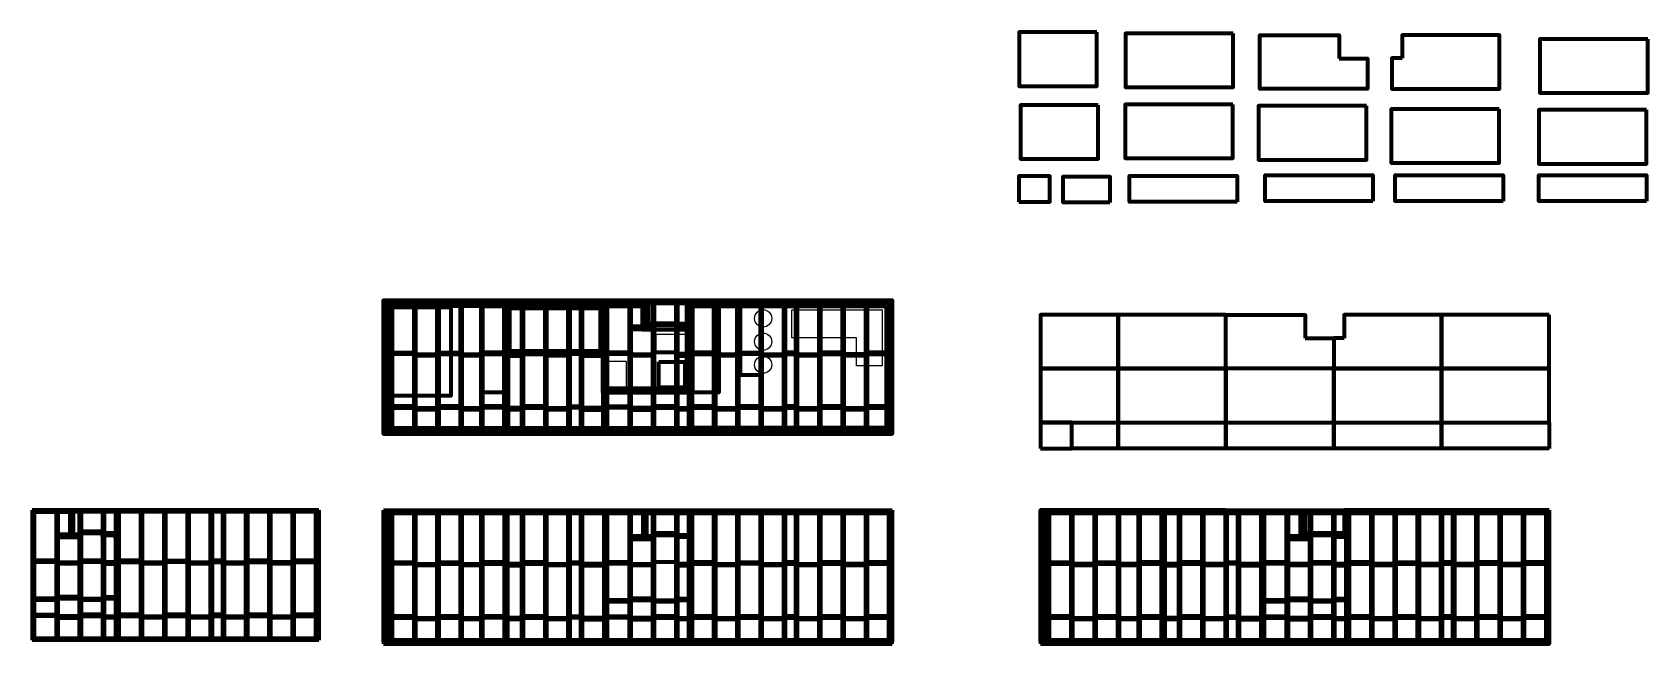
# Model space of a CAD drawing. Header units: millimetres. Extents: x -1275 to 19799, y 286 to 5483.
# Drawn here: x 16050 to 19799, y 2760 to 4178 of the extents above; entities that cross this region are included whole.
import ezdxf

# ---------------------------------------------------------------- set-up
doc = ezdxf.new("R2010")
doc.units = ezdxf.units.MM
doc.layers.get('0').update_dxf_attribs({"true_color": 0xc2ced6})

msp = doc.modelspace()

# ---------------------------------------------------------------- linework, layer by layer
at = {"linetype": 'Continuous', "lineweight": 211}
for p, q in [((16865.2, 3556.8), (17095.2, 3556.8)), ((16865.2, 3556.8), (16865.2, 3246.8)), ((17144.2, 3542.8), (16879.2, 3542.8)), ((16879.2, 3542.8), (16879.2, 3260.8)), ((17095.2, 3556.8), (17479.2, 3556.8)), ((17144.2, 3542.8), (17144.2, 3330.8)), ((17154.2, 3542.8), (17374.2, 3542.8)), ((17154.2, 3542.8), (17154.2, 3330.8)), ((17374.2, 3342.8), (17374.2, 3542.8)), ((17374.2, 3342.8), (17374.2, 3542.8)), ((17384.2, 3542.8), (17465.2, 3542.8)), ((17384.2, 3542.8), (17384.2, 3352.8)), ((17384.2, 3542.8), (17384.2, 3432.8)), ((17465.2, 3542.8), (17465.2, 3488.8)), ((17479.2, 3556.8), (17479.2, 3502.8)), ((17569.2, 3502.8), (17569.2, 3556.8)), ((17569.2, 3556.8), (18045.2, 3556.8)), ((17583.2, 3342.8), (17583.2, 3542.8)), ((17583.2, 3542.8), (18031.2, 3542.8)), ((18031.2, 3542.8), (18031.2, 3260.8)), ((18045.2, 3556.8), (18045.2, 3246.8)), ((17465.2, 3488.8), (17569.2, 3488.8)), ((17479.2, 3502.8), (17569.2, 3502.8)), ((17569.2, 3352.8), (17569.2, 3488.8)), ((17384.2, 3432.8), (17444.2, 3432.8)), ((17374.2, 3342.8), (17583.2, 3342.8)), ((17374.2, 3342.8), (17374.2, 3260.8)), ((17374.2, 3342.8), (17384.2, 3342.8)), ((17384.2, 3342.8), (17374.2, 3260.8)), ((17384.2, 3352.8), (17569.2, 3352.8)), ((17384.2, 3342.8), (17384.2, 3260.8)), ((17434.2, 3352.8), (17434.2, 3342.8)), ((17434.2, 3352.8), (17504.2, 3342.8)), ((17504.2, 3342.8), (17504.2, 3352.8)), ((17154.2, 3330.8), (17144.2, 3330.8)), ((17144.2, 3330.8), (17144.2, 3260.8)), ((17154.2, 3330.8), (17144.2, 3260.8)), ((17154.2, 3330.8), (17154.2, 3260.8)), ((16865.2, 3246.8), (18045.2, 3246.8)), ((16879.2, 3260.8), (18031.2, 3260.8)), ((17259.2, 3260.8), (17259.2, 3246.8)), ((17344.2, 3260.8), (17344.2, 3246.8)), ((17666.2, 3260.8), (17581.2, 3260.8)), ((17581.2, 3260.8), (17581.2, 3246.8)), ((17751.2, 3260.8), (17666.2, 3260.8)), ((17666.2, 3260.8), (17666.2, 3246.8)), ((17836.2, 3260.8), (17751.2, 3260.8)), ((17751.2, 3260.8), (17751.2, 3246.8)), ((17946.2, 3260.8), (17836.2, 3260.8)), ((17836.2, 3260.8), (17836.2, 3246.8)), ((18031.2, 3260.8), (17946.2, 3260.8)), ((17946.2, 3260.8), (17946.2, 3246.8)), ((18031.2, 3260.8), (18031.2, 3246.8)), ((16715.2, 3070), (16050.2, 3070)), ((16050.2, 3070), (16050.2, 2768)), ((16715.2, 3066), (16050.2, 3066)), ((16054.2, 3066), (16054.2, 2772)), ((16054.2, 3066), (16137.2, 3066)), ((16105.2, 3066), (16105.2, 2772)), ((16109.2, 3066), (16109.2, 2772)), ((16137.2, 3066), (16137.2, 3014)), ((16141.2, 3066), (16141.2, 3014)), ((16141.2, 3066), (16141.2, 3014)), ((16141.2, 3066), (16141.2, 3014)), ((16145.2, 3066), (16145.2, 3014)), ((16159.2, 3066), (16159.2, 2772)), ((16213.2, 3066), (16163.2, 3066)), ((16163.2, 3066), (16163.2, 2772)), ((16217.2, 3066), (16213.2, 3066)), ((16213.2, 3066), (16213.2, 2772)), ((16247.2, 3066), (16217.2, 3066)), ((16217.2, 3066), (16217.2, 2772)), ((16247.2, 3066), (16243.2, 3066)), ((16243.2, 3066), (16243.2, 2772)), ((16251.2, 3066), (16247.2, 3066)), ((16247.2, 3066), (16247.2, 2772)), ((16301.2, 3066), (16251.2, 3066)), ((16251.2, 3066), (16251.2, 2772)), ((16305.2, 3066), (16301.2, 3066)), ((16301.2, 3066), (16301.2, 2772)), ((16355.2, 3066), (16305.2, 3066)), ((16305.2, 3066), (16305.2, 2772)), ((16359.2, 3066), (16355.2, 3066)), ((16355.2, 3066), (16355.2, 2772)), ((16409.2, 3066), (16359.2, 3066)), ((16359.2, 3066), (16359.2, 2772)), ((16413.2, 3066), (16409.2, 3066)), ((16409.2, 3066), (16409.2, 2772)), ((16463.2, 3066), (16413.2, 3066)), ((16413.2, 3066), (16413.2, 2772)), ((16467.2, 3066), (16463.2, 3066)), ((16463.2, 3066), (16463.2, 2772)), ((16495.2, 3066), (16467.2, 3066)), ((16467.2, 3066), (16467.2, 2772)), ((16495.2, 3066), (16491.2, 3066)), ((16491.2, 3066), (16491.2, 2772)), ((16545.2, 3066), (16495.2, 3066)), ((16495.2, 3066), (16495.2, 2772)), ((16549.2, 3066), (16545.2, 3066)), ((16545.2, 3066), (16545.2, 2772)), ((16599.2, 3066), (16549.2, 3066)), ((16549.2, 3066), (16549.2, 2772)), ((16603.2, 3066), (16599.2, 3066)), ((16599.2, 3066), (16599.2, 2772)), ((16653.2, 3066), (16603.2, 3066)), ((16603.2, 3066), (16603.2, 2772)), ((16657.2, 3066), (16653.2, 3066)), ((16653.2, 3066), (16653.2, 2772)), ((16707.2, 3066), (16657.2, 3066)), ((16657.2, 3066), (16657.2, 2772)), ((16707.2, 3066), (16707.2, 2772)), ((16711.2, 3066), (16711.2, 2772)), ((16715.2, 3070), (16715.2, 2768)), ((16865.2, 3066), (16865.2, 3070)), ((16865.2, 3070), (17095.2, 3070)), ((17380.2, 3066), (16865.2, 3066)), ((16865.2, 2764), (16865.2, 3066)), ((17380.2, 3062), (16865.2, 3062)), ((16865.2, 3062), (16869.2, 3062)), ((16869.2, 3062), (16873.2, 3062)), ((16869.2, 3062), (16869.2, 2768)), ((16873.2, 3062), (16873.2, 2768)), ((16885.2, 3062), (16881.2, 3062)), ((16881.2, 3062), (16881.2, 2768)), ((16935.2, 3062), (16885.2, 3062)), ((16885.2, 3062), (16885.2, 2768)), ((16939.2, 3062), (16935.2, 3062)), ((16935.2, 3062), (16935.2, 2768)), ((16989.2, 3062), (16939.2, 3062)), ((16939.2, 3062), (16939.2, 2768)), ((16993.2, 3062), (16989.2, 3062)), ((16989.2, 3062), (16989.2, 2768)), ((17043.2, 3062), (16993.2, 3062)), ((16993.2, 3062), (16993.2, 2768)), ((17047.2, 3062), (17043.2, 3062)), ((17043.2, 3062), (17043.2, 2768)), ((17077.2, 3062), (17047.2, 3062)), ((17047.2, 3062), (17047.2, 2768)), ((17081.2, 3062), (17077.2, 3062)), ((17131.2, 3062), (17081.2, 3062)), ((17091.2, 3062), (17091.2, 2768)), ((17095.2, 3070), (17095.2, 3066)), ((17095.2, 3070), (17695.2, 3070)), ((17095.2, 3062), (17095.2, 2768)), ((17135.2, 3062), (17131.2, 3062)), ((17185.2, 3062), (17135.2, 3062)), ((17145.2, 3062), (17145.2, 2768)), ((17149.2, 3062), (17149.2, 2768)), ((17153.2, 3062), (17153.2, 2768)), ((17189.2, 3062), (17185.2, 3062)), ((17185.2, 3062), (17185.2, 2768)), ((17239.2, 3062), (17189.2, 3062)), ((17189.2, 3062), (17189.2, 2768)), ((17243.2, 3062), (17239.2, 3062)), ((17239.2, 3062), (17239.2, 2768)), ((17293.2, 3062), (17243.2, 3062)), ((17243.2, 3062), (17243.2, 2768)), ((17297.2, 3062), (17293.2, 3062)), ((17293.2, 3062), (17293.2, 2768)), ((17322.2, 3062), (17297.2, 3062)), ((17297.2, 3062), (17297.2, 2768)), ((17326.2, 3062), (17322.2, 3062)), ((17322.2, 3062), (17322.2, 2768)), ((17376.2, 3062), (17326.2, 3062)), ((17326.2, 3062), (17326.2, 2768)), ((17376.2, 3062), (17376.2, 2768)), ((18045.2, 3066), (17380.2, 3066)), ((17380.2, 3066), (17380.2, 2764)), ((17380.2, 2764), (17380.2, 3066)), ((18045.2, 3062), (17380.2, 3062)), ((17384.2, 3062), (17384.2, 2768)), ((17435.2, 3062), (17435.2, 2768)), ((17489.2, 3062), (17439.2, 3062)), ((17439.2, 3062), (17439.2, 2768)), ((17467.2, 3062), (17467.2, 3010)), ((17471.2, 3062), (17471.2, 3010)), ((17475.2, 3062), (17475.2, 3010)), ((17493.2, 3062), (17489.2, 3062)), ((17489.2, 3062), (17489.2, 2768)), ((17543.2, 3062), (17493.2, 3062)), ((17493.2, 3062), (17493.2, 2768)), ((17547.2, 3062), (17543.2, 3062)), ((17543.2, 3062), (17543.2, 2768)), ((17577.2, 3062), (17547.2, 3062)), ((17547.2, 3062), (17547.2, 2768)), ((17577.2, 3062), (17573.2, 3062)), ((17573.2, 3062), (17573.2, 2768)), ((17581.2, 3062), (17577.2, 3062)), ((17577.2, 3062), (17577.2, 2768)), ((17631.2, 3062), (17581.2, 3062)), ((17581.2, 3062), (17581.2, 2768)), ((17635.2, 3062), (17631.2, 3062)), ((17631.2, 3062), (17631.2, 2768)), ((17685.2, 3062), (17635.2, 3062)), ((17635.2, 3062), (17635.2, 2768)), ((17689.2, 3062), (17685.2, 3062)), ((17685.2, 3062), (17685.2, 2768)), ((17739.2, 3062), (17689.2, 3062)), ((17689.2, 3062), (17689.2, 2768)), ((17695.2, 3070), (17695.2, 3066)), ((17695.2, 3070), (18045.2, 3070)), ((17743.2, 3062), (17739.2, 3062)), ((17739.2, 3062), (17739.2, 2768)), ((17793.2, 3062), (17743.2, 3062)), ((17743.2, 3062), (17743.2, 2768)), ((17797.2, 3062), (17793.2, 3062)), ((17793.2, 3062), (17793.2, 2768)), ((17825.2, 3062), (17797.2, 3062)), ((17797.2, 3062), (17797.2, 2768)), ((17825.2, 3062), (17821.2, 3062)), ((17821.2, 3062), (17821.2, 2768)), ((17875.2, 3062), (17825.2, 3062)), ((17825.2, 3062), (17825.2, 2768)), ((17879.2, 3062), (17875.2, 3062)), ((17875.2, 3062), (17875.2, 2768)), ((17929.2, 3062), (17879.2, 3062)), ((17879.2, 3062), (17879.2, 2768)), ((17933.2, 3062), (17929.2, 3062)), ((17929.2, 3062), (17929.2, 2768)), ((17983.2, 3062), (17933.2, 3062)), ((17933.2, 3062), (17933.2, 2768)), ((17987.2, 3062), (17983.2, 3062)), ((17983.2, 3062), (17983.2, 2768)), ((18037.2, 3062), (17987.2, 3062)), ((17987.2, 3062), (17987.2, 2768)), ((18037.2, 3062), (18037.2, 2768)), ((18041.2, 3062), (18041.2, 2768)), ((18045.2, 3070), (18045.2, 3066)), ((18045.2, 3066), (18045.2, 2764)), ((18390, 3066), (18390, 3070)), ((18390, 3070), (18620, 3070)), ((18905, 3066), (18390, 3066)), ((18390, 2764), (18390, 3066)), ((18905, 3062), (18390, 3062)), ((18390, 3062), (18394, 3062)), ((18394, 3062), (18398, 3062)), ((18394, 3062), (18394, 2768)), ((18398, 3062), (18398, 2768)), ((18410, 3062), (18406, 3062)), ((18406, 3062), (18406, 2768)), ((18460, 3062), (18410, 3062)), ((18410, 3062), (18410, 2768)), ((18464, 3062), (18460, 3062)), ((18460, 3062), (18460, 2768)), ((18514, 3062), (18464, 3062)), ((18464, 3062), (18464, 2768)), ((18518, 3062), (18514, 3062)), ((18514, 3062), (18514, 2768)), ((18568, 3062), (18518, 3062)), ((18518, 3062), (18518, 2768)), ((18572, 3062), (18568, 3062)), ((18568, 3062), (18568, 2768)), ((18602, 3062), (18572, 3062)), ((18572, 3062), (18572, 2768)), ((18606, 3062), (18602, 3062)), ((18656, 3062), (18606, 3062)), ((18616, 3062), (18616, 2768)), ((18620, 3070), (18620, 3066)), ((18620, 3070), (19220, 3070)), ((18620, 3062), (18620, 2768)), ((18660, 3062), (18656, 3062)), ((18710, 3062), (18660, 3062)), ((18670, 3062), (18670, 2768)), ((18674, 3062), (18674, 2768)), ((18678, 3062), (18678, 2768)), ((18714, 3062), (18710, 3062)), ((18710, 3062), (18710, 2768)), ((18764, 3062), (18714, 3062)), ((18714, 3062), (18714, 2768)), ((18768, 3062), (18764, 3062)), ((18764, 3062), (18764, 2768)), ((18818, 3062), (18768, 3062)), ((18768, 3062), (18768, 2768)), ((18822, 3062), (18818, 3062)), ((18818, 3062), (18818, 2768)), ((18847, 3062), (18822, 3062)), ((18822, 3062), (18822, 2768)), ((18851, 3062), (18847, 3062)), ((18847, 3062), (18847, 2768)), ((18901, 3062), (18851, 3062)), ((18851, 3062), (18851, 2768)), ((18901, 3062), (18901, 2768)), ((19570, 3066), (18905, 3066)), ((18905, 3066), (18905, 2764)), ((18905, 2764), (18905, 3066)), ((19570, 3062), (18905, 3062)), ((18909, 3062), (18909, 2768)), ((18960, 3062), (18960, 2768)), ((19014, 3062), (18964, 3062)), ((18964, 3062), (18964, 2768)), ((18992, 3062), (18992, 3010)), ((18996, 3062), (18996, 3010)), ((19000, 3062), (19000, 3010)), ((19018, 3062), (19014, 3062)), ((19014, 3062), (19014, 2768)), ((19068, 3062), (19018, 3062)), ((19018, 3062), (19018, 2768)), ((19072, 3062), (19068, 3062)), ((19068, 3062), (19068, 2768)), ((19102, 3062), (19072, 3062)), ((19072, 3062), (19072, 2768)), ((19102, 3062), (19098, 3062)), ((19098, 3062), (19098, 2768)), ((19106, 3062), (19102, 3062)), ((19102, 3062), (19102, 2768)), ((19156, 3062), (19106, 3062)), ((19106, 3062), (19106, 2768)), ((19160, 3062), (19156, 3062)), ((19156, 3062), (19156, 2768)), ((19210, 3062), (19160, 3062)), ((19160, 3062), (19160, 2768)), ((19214, 3062), (19210, 3062)), ((19210, 3062), (19210, 2768)), ((19264, 3062), (19214, 3062)), ((19214, 3062), (19214, 2768)), ((19220, 3070), (19220, 3066)), ((19220, 3070), (19570, 3070)), ((19268, 3062), (19264, 3062)), ((19264, 3062), (19264, 2768)), ((19318, 3062), (19268, 3062)), ((19268, 3062), (19268, 2768)), ((19322, 3062), (19318, 3062)), ((19318, 3062), (19318, 2768)), ((19350, 3062), (19322, 3062)), ((19322, 3062), (19322, 2768)), ((19350, 3062), (19346, 3062)), ((19346, 3062), (19346, 2768)), ((19400, 3062), (19350, 3062)), ((19350, 3062), (19350, 2768)), ((19404, 3062), (19400, 3062)), ((19400, 3062), (19400, 2768)), ((19454, 3062), (19404, 3062)), ((19404, 3062), (19404, 2768)), ((19458, 3062), (19454, 3062)), ((19454, 3062), (19454, 2768)), ((19508, 3062), (19458, 3062)), ((19458, 3062), (19458, 2768)), ((19512, 3062), (19508, 3062)), ((19508, 3062), (19508, 2768)), ((19562, 3062), (19512, 3062)), ((19512, 3062), (19512, 2768)), ((19562, 3062), (19562, 2768)), ((19566, 3062), (19566, 2768)), ((19570, 3070), (19570, 3066)), ((19570, 3066), (19570, 2764)), ((16109.2, 3014), (16159.2, 3014)), ((16159.2, 3010), (16109.2, 3010)), ((16159.2, 3006), (16109.2, 3006)), ((16213.2, 3020), (16163.2, 3020)), ((16163.2, 3016), (16213.2, 3016)), ((16213.2, 3008), (16213.2, 3012)), ((16243.2, 3016), (16217.2, 3016)), ((16217.2, 3012), (16243.2, 3012)), ((16243.2, 3004), (16243.2, 3008)), ((17439.2, 3010), (17489.2, 3010)), ((17489.2, 3006), (17439.2, 3006)), ((17489.2, 3002), (17439.2, 3002)), ((17543.2, 3016), (17493.2, 3016)), ((17493.2, 3012), (17543.2, 3012)), ((17573.2, 3012), (17547.2, 3012)), ((17547.2, 3008), (17573.2, 3008)), ((18964, 3010), (19014, 3010)), ((19014, 3006), (18964, 3006)), ((19014, 3002), (18964, 3002)), ((19068, 3016), (19018, 3016)), ((19018, 3012), (19068, 3012)), ((19098, 3012), (19072, 3012)), ((19072, 3008), (19098, 3008)), ((16105.2, 2953), (16054.2, 2953)), ((16105.2, 2949), (16054.2, 2949)), ((16105.2, 2949), (16105.2, 2953)), ((16109.2, 2945), (16109.2, 2949)), ((16109.2, 2949), (16159.2, 2949)), ((16159.2, 2945), (16109.2, 2945)), ((16159.2, 2949), (16159.2, 2945)), ((16213.2, 2953), (16163.2, 2953)), ((16213.2, 2949), (16163.2, 2949)), ((16213.2, 2949), (16213.2, 2953)), ((16217.2, 2949), (16217.2, 2945)), ((16243.2, 2949), (16217.2, 2949)), ((16217.2, 2945), (16243.2, 2945)), ((16243.2, 2945), (16243.2, 2949)), ((16301.2, 2953), (16251.2, 2953)), ((16251.2, 2953), (16251.2, 2949)), ((16251.2, 2949), (16301.2, 2949)), ((16301.2, 2949), (16301.2, 2953)), ((16305.2, 2945), (16305.2, 2949)), ((16305.2, 2949), (16355.2, 2949)), ((16355.2, 2945), (16305.2, 2945)), ((16355.2, 2949), (16355.2, 2945)), ((16359.2, 2949), (16359.2, 2953)), ((16359.2, 2953), (16409.2, 2953)), ((16409.2, 2949), (16359.2, 2949)), ((16409.2, 2953), (16409.2, 2949)), ((16413.2, 2949), (16463.2, 2949)), ((16463.2, 2945), (16413.2, 2945)), ((16463.2, 2949), (16463.2, 2945)), ((16491.2, 2953), (16467.2, 2953)), ((16467.2, 2953), (16467.2, 2949)), ((16467.2, 2949), (16491.2, 2949)), ((16491.2, 2949), (16491.2, 2953)), ((16495.2, 2945), (16495.2, 2949)), ((16495.2, 2949), (16545.2, 2949)), ((16545.2, 2945), (16495.2, 2945)), ((16545.2, 2949), (16545.2, 2945)), ((16599.2, 2953), (16549.2, 2953)), ((16549.2, 2953), (16549.2, 2949)), ((16549.2, 2949), (16599.2, 2949)), ((16599.2, 2949), (16599.2, 2953)), ((16653.2, 2949), (16603.2, 2949)), ((16653.2, 2945), (16603.2, 2945)), ((16653.2, 2949), (16653.2, 2945)), ((16707.2, 2953), (16657.2, 2953)), ((16657.2, 2953), (16657.2, 2949)), ((16657.2, 2949), (16707.2, 2949)), ((16707.2, 2949), (16707.2, 2953)), ((16873.2, 2945), (16881.2, 2945)), ((16881.2, 2941), (16873.2, 2941)), ((16881.2, 2945), (16881.2, 2941)), ((16885.2, 2945), (16885.2, 2949)), ((16885.2, 2949), (16935.2, 2949)), ((16935.2, 2945), (16885.2, 2945)), ((16939.2, 2945), (16989.2, 2945)), ((16989.2, 2941), (16939.2, 2941)), ((16989.2, 2945), (16989.2, 2941)), ((16993.2, 2945), (16993.2, 2949)), ((16993.2, 2949), (17043.2, 2949)), ((16993.2, 2945), (17043.2, 2945)), ((17043.2, 2949), (17043.2, 2945)), ((17047.2, 2945), (17047.2, 2941)), ((17047.2, 2945), (17091.2, 2945)), ((17091.2, 2941), (17047.2, 2941)), ((17091.2, 2945), (17091.2, 2941)), ((17145.2, 2949), (17095.2, 2949)), ((17095.2, 2949), (17095.2, 2945)), ((17095.2, 2945), (17145.2, 2945)), ((17145.2, 2945), (17145.2, 2949)), ((17185.2, 2945), (17153.2, 2945)), ((17153.2, 2945), (17153.2, 2941)), ((17153.2, 2941), (17185.2, 2941)), ((17185.2, 2945), (17185.2, 2941)), ((17239.2, 2949), (17189.2, 2949)), ((17189.2, 2945), (17239.2, 2945)), ((17239.2, 2945), (17239.2, 2949)), ((17243.2, 2941), (17243.2, 2945)), ((17243.2, 2945), (17293.2, 2945)), ((17293.2, 2941), (17243.2, 2941)), ((17293.2, 2945), (17293.2, 2941)), ((17297.2, 2945), (17297.2, 2949)), ((17297.2, 2949), (17322.2, 2949)), ((17322.2, 2945), (17297.2, 2945)), ((17376.2, 2945), (17326.2, 2945)), ((17326.2, 2945), (17326.2, 2941)), ((17326.2, 2941), (17376.2, 2941)), ((17435.2, 2949), (17384.2, 2949)), ((17435.2, 2945), (17384.2, 2945)), ((17435.2, 2945), (17435.2, 2949)), ((17439.2, 2941), (17439.2, 2945)), ((17439.2, 2945), (17489.2, 2945)), ((17489.2, 2941), (17439.2, 2941)), ((17489.2, 2945), (17489.2, 2941)), ((17543.2, 2949), (17493.2, 2949)), ((17543.2, 2945), (17543.2, 2949)), ((17547.2, 2945), (17547.2, 2941)), ((17573.2, 2945), (17547.2, 2945)), ((17547.2, 2941), (17573.2, 2941)), ((17573.2, 2941), (17573.2, 2945)), ((17631.2, 2949), (17581.2, 2949)), ((17581.2, 2949), (17581.2, 2945)), ((17581.2, 2945), (17631.2, 2945)), ((17631.2, 2945), (17631.2, 2949)), ((17635.2, 2941), (17635.2, 2945)), ((17635.2, 2945), (17685.2, 2945)), ((17685.2, 2941), (17635.2, 2941)), ((17685.2, 2945), (17685.2, 2941)), ((17689.2, 2945), (17689.2, 2949)), ((17689.2, 2949), (17739.2, 2949)), ((17739.2, 2945), (17689.2, 2945)), ((17739.2, 2949), (17739.2, 2945)), ((17743.2, 2945), (17793.2, 2945)), ((17793.2, 2941), (17743.2, 2941)), ((17793.2, 2945), (17793.2, 2941)), ((17821.2, 2949), (17797.2, 2949)), ((17797.2, 2949), (17797.2, 2945)), ((17797.2, 2945), (17821.2, 2945)), ((17821.2, 2945), (17821.2, 2949)), ((17825.2, 2941), (17825.2, 2945)), ((17825.2, 2945), (17875.2, 2945)), ((17875.2, 2941), (17825.2, 2941)), ((17875.2, 2945), (17875.2, 2941)), ((17929.2, 2949), (17879.2, 2949)), ((17879.2, 2949), (17879.2, 2945)), ((17879.2, 2945), (17929.2, 2945)), ((17929.2, 2945), (17929.2, 2949)), ((17983.2, 2945), (17933.2, 2945)), ((17983.2, 2941), (17933.2, 2941)), ((17983.2, 2945), (17983.2, 2941)), ((18037.2, 2949), (17987.2, 2949)), ((17987.2, 2949), (17987.2, 2945)), ((17987.2, 2945), (18037.2, 2945)), ((18037.2, 2945), (18037.2, 2949)), ((18398, 2945), (18406, 2945)), ((18406, 2941), (18398, 2941)), ((18406, 2945), (18406, 2941)), ((18410, 2945), (18410, 2949)), ((18410, 2949), (18460, 2949)), ((18460, 2945), (18410, 2945)), ((18464, 2945), (18514, 2945)), ((18514, 2941), (18464, 2941)), ((18514, 2945), (18514, 2941)), ((18518, 2945), (18518, 2949)), ((18518, 2949), (18568, 2949)), ((18518, 2945), (18568, 2945)), ((18568, 2949), (18568, 2945)), ((18572, 2945), (18572, 2941)), ((18572, 2945), (18616, 2945)), ((18616, 2941), (18572, 2941)), ((18616, 2945), (18616, 2941)), ((18670, 2949), (18620, 2949)), ((18620, 2949), (18620, 2945)), ((18620, 2945), (18670, 2945)), ((18670, 2945), (18670, 2949)), ((18710, 2945), (18678, 2945)), ((18678, 2945), (18678, 2941)), ((18678, 2941), (18710, 2941)), ((18710, 2945), (18710, 2941)), ((18764, 2949), (18714, 2949)), ((18714, 2945), (18764, 2945)), ((18764, 2945), (18764, 2949)), ((18768, 2941), (18768, 2945)), ((18768, 2945), (18818, 2945)), ((18818, 2941), (18768, 2941)), ((18818, 2945), (18818, 2941)), ((18822, 2945), (18822, 2949)), ((18822, 2949), (18847, 2949)), ((18847, 2945), (18822, 2945)), ((18901, 2945), (18851, 2945)), ((18851, 2945), (18851, 2941)), ((18851, 2941), (18901, 2941)), ((18960, 2949), (18909, 2949)), ((18960, 2945), (18909, 2945)), ((18960, 2945), (18960, 2949)), ((18964, 2941), (18964, 2945)), ((18964, 2945), (19014, 2945)), ((19014, 2941), (18964, 2941)), ((19014, 2945), (19014, 2941)), ((19068, 2949), (19018, 2949)), ((19068, 2945), (19068, 2949)), ((19072, 2945), (19072, 2941)), ((19098, 2945), (19072, 2945)), ((19072, 2941), (19098, 2941)), ((19098, 2941), (19098, 2945)), ((19156, 2949), (19106, 2949)), ((19106, 2949), (19106, 2945)), ((19106, 2945), (19156, 2945)), ((19156, 2945), (19156, 2949)), ((19160, 2941), (19160, 2945)), ((19160, 2945), (19210, 2945)), ((19210, 2941), (19160, 2941)), ((19210, 2945), (19210, 2941)), ((19214, 2945), (19214, 2949)), ((19214, 2949), (19264, 2949)), ((19264, 2945), (19214, 2945)), ((19264, 2949), (19264, 2945)), ((19268, 2945), (19318, 2945)), ((19318, 2941), (19268, 2941)), ((19318, 2945), (19318, 2941)), ((19346, 2949), (19322, 2949)), ((19322, 2949), (19322, 2945)), ((19322, 2945), (19346, 2945)), ((19346, 2945), (19346, 2949)), ((19350, 2941), (19350, 2945)), ((19350, 2945), (19400, 2945)), ((19400, 2941), (19350, 2941)), ((19400, 2945), (19400, 2941)), ((19454, 2949), (19404, 2949)), ((19404, 2949), (19404, 2945)), ((19404, 2945), (19454, 2945)), ((19454, 2945), (19454, 2949)), ((19508, 2945), (19458, 2945)), ((19508, 2941), (19458, 2941)), ((19508, 2945), (19508, 2941)), ((19562, 2949), (19512, 2949)), ((19512, 2949), (19512, 2945)), ((19512, 2945), (19562, 2945)), ((19562, 2945), (19562, 2949)), ((16105.2, 2865), (16054.2, 2865)), ((16105.2, 2861), (16054.2, 2861)), ((16105.2, 2861), (16105.2, 2865)), ((16159.2, 2869), (16109.2, 2869)), ((16109.2, 2865), (16159.2, 2865)), ((16159.2, 2865), (16159.2, 2869)), ((16163.2, 2865), (16213.2, 2865)), ((16213.2, 2861), (16163.2, 2861)), ((16213.2, 2865), (16213.2, 2861)), ((16217.2, 2865), (16217.2, 2869)), ((16217.2, 2869), (16243.2, 2869)), ((16217.2, 2865), (16243.2, 2865)), ((17435.2, 2861), (17384.2, 2861)), ((17435.2, 2857), (17384.2, 2857)), ((17435.2, 2857), (17435.2, 2861)), ((17489.2, 2865), (17439.2, 2865)), ((17439.2, 2861), (17489.2, 2861)), ((17489.2, 2861), (17489.2, 2865)), ((17493.2, 2861), (17543.2, 2861)), ((17543.2, 2857), (17493.2, 2857)), ((17547.2, 2865), (17573.2, 2865)), ((17547.2, 2861), (17573.2, 2861)), ((18960, 2861), (18909, 2861)), ((18960, 2857), (18909, 2857)), ((18960, 2857), (18960, 2861)), ((19014, 2865), (18964, 2865)), ((18964, 2861), (19014, 2861)), ((19014, 2861), (19014, 2865)), ((19018, 2861), (19068, 2861)), ((19068, 2857), (19018, 2857)), ((19072, 2865), (19098, 2865)), ((19072, 2861), (19098, 2861)), ((16054.2, 2828), (16105.2, 2828)), ((16105.2, 2824), (16054.2, 2824)), ((16105.2, 2828), (16105.2, 2824)), ((16159.2, 2824), (16109.2, 2824)), ((16109.2, 2824), (16109.2, 2820)), ((16109.2, 2820), (16159.2, 2820)), ((16213.2, 2828), (16163.2, 2828)), ((16163.2, 2824), (16213.2, 2824)), ((16213.2, 2824), (16213.2, 2828)), ((16217.2, 2820), (16217.2, 2824)), ((16217.2, 2824), (16243.2, 2824)), ((16243.2, 2820), (16217.2, 2820)), ((16243.2, 2824), (16243.2, 2820)), ((16301.2, 2828), (16251.2, 2828)), ((16251.2, 2828), (16251.2, 2824)), ((16251.2, 2824), (16301.2, 2824)), ((16301.2, 2824), (16301.2, 2828)), ((16305.2, 2820), (16305.2, 2824)), ((16305.2, 2824), (16355.2, 2824)), ((16355.2, 2820), (16305.2, 2820)), ((16355.2, 2824), (16355.2, 2820)), ((16409.2, 2828), (16359.2, 2828)), ((16359.2, 2828), (16359.2, 2824)), ((16359.2, 2824), (16409.2, 2824)), ((16409.2, 2824), (16409.2, 2828)), ((16413.2, 2820), (16413.2, 2824)), ((16413.2, 2824), (16463.2, 2824)), ((16463.2, 2820), (16413.2, 2820)), ((16463.2, 2824), (16463.2, 2820)), ((16491.2, 2828), (16467.2, 2828)), ((16467.2, 2828), (16467.2, 2824)), ((16467.2, 2824), (16491.2, 2824)), ((16491.2, 2824), (16491.2, 2828)), ((16495.2, 2820), (16495.2, 2824)), ((16495.2, 2824), (16545.2, 2824)), ((16545.2, 2820), (16495.2, 2820)), ((16545.2, 2824), (16545.2, 2820)), ((16599.2, 2828), (16549.2, 2828)), ((16549.2, 2828), (16549.2, 2824)), ((16549.2, 2824), (16599.2, 2824)), ((16599.2, 2824), (16599.2, 2828)), ((16603.2, 2820), (16603.2, 2824)), ((16603.2, 2824), (16653.2, 2824)), ((16653.2, 2820), (16603.2, 2820)), ((16653.2, 2824), (16653.2, 2820)), ((16707.2, 2828), (16657.2, 2828)), ((16657.2, 2828), (16657.2, 2824)), ((16657.2, 2824), (16707.2, 2824)), ((16707.2, 2824), (16707.2, 2828)), ((16873.2, 2820), (16881.2, 2820)), ((16881.2, 2816), (16873.2, 2816)), ((16881.2, 2820), (16881.2, 2816)), ((16935.2, 2824), (16885.2, 2824)), ((16885.2, 2820), (16935.2, 2820)), ((16935.2, 2820), (16935.2, 2824)), ((16939.2, 2820), (16989.2, 2820)), ((16989.2, 2816), (16939.2, 2816)), ((16989.2, 2820), (16989.2, 2816)), ((17043.2, 2824), (16993.2, 2824)), ((16993.2, 2820), (17043.2, 2820)), ((17043.2, 2820), (17043.2, 2824)), ((17047.2, 2820), (17091.2, 2820)), ((17091.2, 2816), (17047.2, 2816)), ((17091.2, 2820), (17091.2, 2816)), ((17145.2, 2824), (17095.2, 2824)), ((17145.2, 2820), (17095.2, 2820)), ((17145.2, 2820), (17145.2, 2824)), ((17185.2, 2820), (17153.2, 2820)), ((17185.2, 2816), (17153.2, 2816)), ((17185.2, 2820), (17185.2, 2816)), ((17239.2, 2824), (17189.2, 2824)), ((17189.2, 2820), (17239.2, 2820)), ((17239.2, 2820), (17239.2, 2824)), ((17243.2, 2820), (17293.2, 2820)), ((17293.2, 2816), (17243.2, 2816)), ((17293.2, 2820), (17293.2, 2816)), ((17297.2, 2820), (17297.2, 2824)), ((17297.2, 2824), (17322.2, 2824)), ((17322.2, 2820), (17297.2, 2820)), ((17376.2, 2820), (17326.2, 2820)), ((17326.2, 2820), (17326.2, 2816)), ((17326.2, 2816), (17376.2, 2816)), ((17384.2, 2824), (17435.2, 2824)), ((17435.2, 2820), (17384.2, 2820)), ((17435.2, 2824), (17435.2, 2820)), ((17489.2, 2820), (17439.2, 2820)), ((17439.2, 2820), (17439.2, 2816)), ((17439.2, 2816), (17489.2, 2816)), ((17543.2, 2824), (17493.2, 2824)), ((17493.2, 2820), (17543.2, 2820)), ((17543.2, 2820), (17543.2, 2824)), ((17547.2, 2816), (17547.2, 2820)), ((17547.2, 2820), (17573.2, 2820)), ((17573.2, 2816), (17547.2, 2816)), ((17631.2, 2824), (17581.2, 2824)), ((17581.2, 2820), (17631.2, 2820)), ((17631.2, 2820), (17631.2, 2824)), ((17635.2, 2816), (17635.2, 2820)), ((17635.2, 2820), (17685.2, 2820)), ((17685.2, 2816), (17635.2, 2816)), ((17685.2, 2820), (17685.2, 2816)), ((17739.2, 2824), (17689.2, 2824)), ((17689.2, 2824), (17689.2, 2820)), ((17689.2, 2820), (17739.2, 2820)), ((17739.2, 2820), (17739.2, 2824)), ((17743.2, 2816), (17743.2, 2820)), ((17743.2, 2820), (17793.2, 2820)), ((17793.2, 2816), (17743.2, 2816)), ((17793.2, 2820), (17793.2, 2816)), ((17821.2, 2824), (17797.2, 2824)), ((17797.2, 2824), (17797.2, 2820)), ((17797.2, 2820), (17821.2, 2820)), ((17821.2, 2820), (17821.2, 2824)), ((17825.2, 2816), (17825.2, 2820)), ((17825.2, 2820), (17875.2, 2820)), ((17875.2, 2816), (17825.2, 2816)), ((17875.2, 2820), (17875.2, 2816)), ((17929.2, 2824), (17879.2, 2824)), ((17879.2, 2824), (17879.2, 2820)), ((17879.2, 2820), (17929.2, 2820)), ((17929.2, 2820), (17929.2, 2824)), ((17933.2, 2816), (17933.2, 2820)), ((17933.2, 2820), (17983.2, 2820)), ((17983.2, 2816), (17933.2, 2816)), ((17983.2, 2820), (17983.2, 2816)), ((18037.2, 2824), (17987.2, 2824)), ((17987.2, 2824), (17987.2, 2820)), ((17987.2, 2820), (18037.2, 2820)), ((18037.2, 2820), (18037.2, 2824)), ((18398, 2820), (18406, 2820)), ((18406, 2816), (18398, 2816)), ((18406, 2820), (18406, 2816)), ((18460, 2824), (18410, 2824)), ((18410, 2820), (18460, 2820)), ((18460, 2820), (18460, 2824)), ((18464, 2820), (18514, 2820)), ((18514, 2816), (18464, 2816)), ((18514, 2820), (18514, 2816)), ((18568, 2824), (18518, 2824)), ((18518, 2820), (18568, 2820)), ((18568, 2820), (18568, 2824)), ((18572, 2820), (18616, 2820)), ((18616, 2816), (18572, 2816)), ((18616, 2820), (18616, 2816)), ((18670, 2824), (18620, 2824)), ((18670, 2820), (18620, 2820)), ((18670, 2820), (18670, 2824)), ((18710, 2820), (18678, 2820)), ((18710, 2816), (18678, 2816)), ((18710, 2820), (18710, 2816)), ((18764, 2824), (18714, 2824)), ((18714, 2820), (18764, 2820)), ((18764, 2820), (18764, 2824)), ((18768, 2820), (18818, 2820)), ((18818, 2816), (18768, 2816)), ((18818, 2820), (18818, 2816)), ((18822, 2820), (18822, 2824)), ((18822, 2824), (18847, 2824)), ((18847, 2820), (18822, 2820)), ((18901, 2820), (18851, 2820)), ((18851, 2820), (18851, 2816)), ((18851, 2816), (18901, 2816)), ((18909, 2824), (18960, 2824)), ((18960, 2820), (18909, 2820)), ((18960, 2824), (18960, 2820)), ((19014, 2820), (18964, 2820)), ((18964, 2820), (18964, 2816)), ((18964, 2816), (19014, 2816)), ((19068, 2824), (19018, 2824)), ((19018, 2820), (19068, 2820)), ((19068, 2820), (19068, 2824)), ((19072, 2816), (19072, 2820)), ((19072, 2820), (19098, 2820)), ((19098, 2816), (19072, 2816)), ((19156, 2824), (19106, 2824)), ((19106, 2820), (19156, 2820)), ((19156, 2820), (19156, 2824)), ((19160, 2816), (19160, 2820)), ((19160, 2820), (19210, 2820)), ((19210, 2816), (19160, 2816)), ((19210, 2820), (19210, 2816)), ((19264, 2824), (19214, 2824)), ((19214, 2824), (19214, 2820)), ((19214, 2820), (19264, 2820)), ((19264, 2820), (19264, 2824)), ((19268, 2816), (19268, 2820)), ((19268, 2820), (19318, 2820)), ((19318, 2816), (19268, 2816)), ((19318, 2820), (19318, 2816)), ((19346, 2824), (19322, 2824)), ((19322, 2824), (19322, 2820)), ((19322, 2820), (19346, 2820)), ((19346, 2820), (19346, 2824)), ((19350, 2816), (19350, 2820)), ((19350, 2820), (19400, 2820)), ((19400, 2816), (19350, 2816)), ((19400, 2820), (19400, 2816)), ((19454, 2824), (19404, 2824)), ((19404, 2824), (19404, 2820)), ((19404, 2820), (19454, 2820)), ((19454, 2820), (19454, 2824)), ((19458, 2816), (19458, 2820)), ((19458, 2820), (19508, 2820)), ((19508, 2816), (19458, 2816)), ((19508, 2820), (19508, 2816)), ((19562, 2824), (19512, 2824)), ((19512, 2824), (19512, 2820)), ((19512, 2820), (19562, 2820)), ((19562, 2820), (19562, 2824)), ((16715.2, 2772), (16050.2, 2772)), ((16715.2, 2768), (16050.2, 2768)), ((17380.2, 2768), (16865.2, 2768)), ((17380.2, 2764), (16865.2, 2764)), ((16865.2, 2764), (16865.2, 2760)), ((16865.2, 2760), (17095.2, 2760)), ((17380.2, 2764), (17095.2, 2764)), ((17095.2, 2764), (17095.2, 2760)), ((17095.2, 2760), (17695.2, 2760)), ((18045.2, 2768), (17380.2, 2768)), ((18045.2, 2764), (17380.2, 2764)), ((17695.2, 2760), (17695.2, 2764)), ((17695.2, 2760), (18045.2, 2760)), ((18045.2, 2760), (18045.2, 2764)), ((18905, 2768), (18390, 2768)), ((18905, 2764), (18390, 2764)), ((18390, 2764), (18390, 2760)), ((18390, 2760), (18620, 2760)), ((18905, 2764), (18620, 2764)), ((18620, 2764), (18620, 2760)), ((18620, 2760), (19220, 2760)), ((19570, 2768), (18905, 2768)), ((19570, 2764), (18905, 2764)), ((19220, 2760), (19220, 2764)), ((19220, 2760), (19570, 2760)), ((19570, 2760), (19570, 2764))]:
    msp.add_line(p, q, dxfattribs=at)
at = {"color": 2, "linetype": 'Continuous', "lineweight": 211}
for p, q in [((16865.2, 3552.8), (16865.2, 3556.8)), ((16865.2, 3556.8), (17095.2, 3556.8)), ((17380.2, 3552.8), (16865.2, 3552.8)), ((16865.2, 3250.8), (16865.2, 3552.8)), ((17380.2, 3548.8), (16865.2, 3548.8)), ((16865.2, 3548.8), (16869.2, 3548.8)), ((16869.2, 3548.8), (16873.2, 3548.8)), ((16869.2, 3548.8), (16869.2, 3254.8)), ((16873.2, 3548.8), (16873.2, 3254.8)), ((16885.2, 3548.8), (16881.2, 3548.8)), ((16881.2, 3548.8), (16881.2, 3254.8)), ((16935.2, 3548.8), (16885.2, 3548.8)), ((16885.2, 3548.8), (16885.2, 3254.8)), ((16939.2, 3548.8), (16935.2, 3548.8)), ((16935.2, 3548.8), (16935.2, 3254.8)), ((16989.2, 3548.8), (16939.2, 3548.8)), ((16939.2, 3548.8), (16939.2, 3254.8)), ((16993.2, 3548.8), (16989.2, 3548.8)), ((16989.2, 3548.8), (16989.2, 3254.8)), ((17043.2, 3548.8), (16993.2, 3548.8)), ((16993.2, 3548.8), (16993.2, 3254.8)), ((17047.2, 3548.8), (17043.2, 3548.8)), ((17043.2, 3548.8), (17043.2, 3254.8)), ((17077.2, 3548.8), (17047.2, 3548.8)), ((17047.2, 3548.8), (17047.2, 3254.8)), ((17081.2, 3548.8), (17077.2, 3548.8)), ((17131.2, 3548.8), (17081.2, 3548.8)), ((17091.2, 3548.8), (17091.2, 3254.8)), ((17095.2, 3556.8), (17095.2, 3552.8)), ((17095.2, 3556.8), (17695.2, 3556.8)), ((17095.2, 3548.8), (17095.2, 3254.8)), ((17135.2, 3548.8), (17131.2, 3548.8)), ((17185.2, 3548.8), (17135.2, 3548.8)), ((17145.2, 3548.8), (17145.2, 3254.8)), ((17149.2, 3548.8), (17149.2, 3254.8)), ((17153.2, 3548.8), (17153.2, 3254.8)), ((17189.2, 3548.8), (17185.2, 3548.8)), ((17185.2, 3548.8), (17185.2, 3254.8)), ((17239.2, 3548.8), (17189.2, 3548.8)), ((17189.2, 3548.8), (17189.2, 3254.8)), ((17243.2, 3548.8), (17239.2, 3548.8)), ((17239.2, 3548.8), (17239.2, 3254.8)), ((17293.2, 3548.8), (17243.2, 3548.8)), ((17243.2, 3548.8), (17243.2, 3254.8)), ((17297.2, 3548.8), (17293.2, 3548.8)), ((17293.2, 3548.8), (17293.2, 3254.8)), ((17322.2, 3548.8), (17297.2, 3548.8)), ((17297.2, 3548.8), (17297.2, 3254.8)), ((17326.2, 3548.8), (17322.2, 3548.8)), ((17322.2, 3548.8), (17322.2, 3254.8)), ((17376.2, 3548.8), (17326.2, 3548.8)), ((17326.2, 3548.8), (17326.2, 3254.8)), ((17376.2, 3548.8), (17376.2, 3254.8)), ((18045.2, 3552.8), (17380.2, 3552.8)), ((17380.2, 3552.8), (17380.2, 3250.8)), ((17380.2, 3250.8), (17380.2, 3552.8)), ((18045.2, 3548.8), (17380.2, 3548.8)), ((17384.2, 3548.8), (17384.2, 3254.8)), ((17435.2, 3548.8), (17435.2, 3254.8)), ((17489.2, 3548.8), (17439.2, 3548.8)), ((17439.2, 3548.8), (17439.2, 3254.8)), ((17467.2, 3548.8), (17467.2, 3496.8)), ((17471.2, 3548.8), (17471.2, 3496.8)), ((17475.2, 3548.8), (17475.2, 3496.8)), ((17493.2, 3548.8), (17489.2, 3548.8)), ((17489.2, 3548.8), (17489.2, 3254.8)), ((17543.2, 3548.8), (17493.2, 3548.8)), ((17493.2, 3548.8), (17493.2, 3254.8)), ((17547.2, 3548.8), (17543.2, 3548.8)), ((17543.2, 3548.8), (17543.2, 3254.8)), ((17577.2, 3548.8), (17547.2, 3548.8)), ((17547.2, 3548.8), (17547.2, 3254.8)), ((17577.2, 3548.8), (17573.2, 3548.8)), ((17573.2, 3548.8), (17573.2, 3254.8)), ((17581.2, 3548.8), (17577.2, 3548.8)), ((17577.2, 3548.8), (17577.2, 3254.8)), ((17631.2, 3548.8), (17581.2, 3548.8)), ((17581.2, 3548.8), (17581.2, 3254.8)), ((17635.2, 3548.8), (17631.2, 3548.8)), ((17631.2, 3548.8), (17631.2, 3254.8)), ((17685.2, 3548.8), (17635.2, 3548.8)), ((17635.2, 3548.8), (17635.2, 3254.8)), ((17689.2, 3548.8), (17685.2, 3548.8)), ((17685.2, 3548.8), (17685.2, 3254.8)), ((17739.2, 3548.8), (17689.2, 3548.8)), ((17689.2, 3548.8), (17689.2, 3254.8)), ((17695.2, 3556.8), (17695.2, 3552.8)), ((17695.2, 3556.8), (18045.2, 3556.8)), ((17743.2, 3548.8), (17739.2, 3548.8)), ((17739.2, 3548.8), (17739.2, 3254.8)), ((17793.2, 3548.8), (17743.2, 3548.8)), ((17743.2, 3548.8), (17743.2, 3254.8)), ((17797.2, 3548.8), (17793.2, 3548.8)), ((17793.2, 3548.8), (17793.2, 3254.8)), ((17825.2, 3548.8), (17797.2, 3548.8)), ((17797.2, 3548.8), (17797.2, 3254.8)), ((17825.2, 3548.8), (17821.2, 3548.8)), ((17821.2, 3548.8), (17821.2, 3254.8)), ((17875.2, 3548.8), (17825.2, 3548.8)), ((17825.2, 3548.8), (17825.2, 3254.8)), ((17879.2, 3548.8), (17875.2, 3548.8)), ((17875.2, 3548.8), (17875.2, 3254.8)), ((17929.2, 3548.8), (17879.2, 3548.8)), ((17879.2, 3548.8), (17879.2, 3254.8)), ((17933.2, 3548.8), (17929.2, 3548.8)), ((17929.2, 3548.8), (17929.2, 3254.8)), ((17983.2, 3548.8), (17933.2, 3548.8)), ((17933.2, 3548.8), (17933.2, 3254.8)), ((17987.2, 3548.8), (17983.2, 3548.8)), ((17983.2, 3548.8), (17983.2, 3254.8)), ((18037.2, 3548.8), (17987.2, 3548.8)), ((17987.2, 3548.8), (17987.2, 3254.8)), ((18037.2, 3548.8), (18037.2, 3254.8)), ((18041.2, 3548.8), (18041.2, 3254.8)), ((18045.2, 3556.8), (18045.2, 3552.8)), ((18045.2, 3552.8), (18045.2, 3250.8)), ((17439.2, 3496.8), (17489.2, 3496.8)), ((17489.2, 3492.8), (17439.2, 3492.8)), ((17489.2, 3488.8), (17439.2, 3488.8)), ((17543.2, 3502.8), (17493.2, 3502.8)), ((17493.2, 3498.8), (17543.2, 3498.8)), ((17573.2, 3498.8), (17547.2, 3498.8)), ((17547.2, 3494.8), (17573.2, 3494.8)), ((16873.2, 3431.8), (16881.2, 3431.8)), ((16881.2, 3427.8), (16873.2, 3427.8)), ((16881.2, 3431.8), (16881.2, 3427.8)), ((16885.2, 3431.8), (16885.2, 3435.8)), ((16885.2, 3435.8), (16935.2, 3435.8)), ((16935.2, 3431.8), (16885.2, 3431.8)), ((16939.2, 3431.8), (16989.2, 3431.8)), ((16989.2, 3427.8), (16939.2, 3427.8)), ((16989.2, 3431.8), (16989.2, 3427.8)), ((16993.2, 3431.8), (16993.2, 3435.8)), ((16993.2, 3435.8), (17043.2, 3435.8)), ((16993.2, 3431.8), (17043.2, 3431.8)), ((17043.2, 3435.8), (17043.2, 3431.8)), ((17047.2, 3431.8), (17047.2, 3427.8)), ((17047.2, 3431.8), (17091.2, 3431.8)), ((17091.2, 3427.8), (17047.2, 3427.8)), ((17091.2, 3431.8), (17091.2, 3427.8)), ((17145.2, 3435.8), (17095.2, 3435.8)), ((17095.2, 3435.8), (17095.2, 3431.8)), ((17095.2, 3431.8), (17145.2, 3431.8)), ((17145.2, 3431.8), (17145.2, 3435.8)), ((17185.2, 3431.8), (17153.2, 3431.8)), ((17153.2, 3431.8), (17153.2, 3427.8)), ((17153.2, 3427.8), (17185.2, 3427.8)), ((17185.2, 3431.8), (17185.2, 3427.8)), ((17239.2, 3435.8), (17189.2, 3435.8)), ((17189.2, 3431.8), (17239.2, 3431.8)), ((17239.2, 3431.8), (17239.2, 3435.8)), ((17243.2, 3427.8), (17243.2, 3431.8)), ((17243.2, 3431.8), (17293.2, 3431.8)), ((17293.2, 3427.8), (17243.2, 3427.8)), ((17293.2, 3431.8), (17293.2, 3427.8)), ((17297.2, 3431.8), (17297.2, 3435.8)), ((17297.2, 3435.8), (17322.2, 3435.8)), ((17322.2, 3431.8), (17297.2, 3431.8)), ((17376.2, 3431.8), (17326.2, 3431.8)), ((17326.2, 3431.8), (17326.2, 3427.8)), ((17326.2, 3427.8), (17376.2, 3427.8)), ((17435.2, 3435.8), (17384.2, 3435.8)), ((17435.2, 3431.8), (17384.2, 3431.8)), ((17435.2, 3431.8), (17435.2, 3435.8)), ((17439.2, 3427.8), (17439.2, 3431.8)), ((17439.2, 3431.8), (17489.2, 3431.8)), ((17489.2, 3427.8), (17439.2, 3427.8)), ((17489.2, 3431.8), (17489.2, 3427.8)), ((17543.2, 3435.8), (17493.2, 3435.8)), ((17543.2, 3431.8), (17543.2, 3435.8)), ((17547.2, 3431.8), (17547.2, 3427.8)), ((17573.2, 3431.8), (17547.2, 3431.8)), ((17547.2, 3427.8), (17573.2, 3427.8)), ((17573.2, 3427.8), (17573.2, 3431.8)), ((17631.2, 3435.8), (17581.2, 3435.8)), ((17581.2, 3435.8), (17581.2, 3431.8)), ((17581.2, 3431.8), (17631.2, 3431.8)), ((17631.2, 3431.8), (17631.2, 3435.8)), ((17635.2, 3427.8), (17635.2, 3431.8)), ((17635.2, 3431.8), (17685.2, 3431.8)), ((17685.2, 3427.8), (17635.2, 3427.8)), ((17685.2, 3431.8), (17685.2, 3427.8)), ((17689.2, 3431.8), (17689.2, 3435.8)), ((17689.2, 3435.8), (17739.2, 3435.8)), ((17739.2, 3431.8), (17689.2, 3431.8)), ((17739.2, 3435.8), (17739.2, 3431.8)), ((17743.2, 3431.8), (17793.2, 3431.8)), ((17793.2, 3427.8), (17743.2, 3427.8)), ((17793.2, 3431.8), (17793.2, 3427.8)), ((17821.2, 3435.8), (17797.2, 3435.8)), ((17797.2, 3435.8), (17797.2, 3431.8)), ((17797.2, 3431.8), (17821.2, 3431.8)), ((17821.2, 3431.8), (17821.2, 3435.8)), ((17825.2, 3427.8), (17825.2, 3431.8)), ((17825.2, 3431.8), (17875.2, 3431.8)), ((17875.2, 3427.8), (17825.2, 3427.8)), ((17875.2, 3431.8), (17875.2, 3427.8)), ((17929.2, 3435.8), (17879.2, 3435.8)), ((17879.2, 3435.8), (17879.2, 3431.8)), ((17879.2, 3431.8), (17929.2, 3431.8)), ((17929.2, 3431.8), (17929.2, 3435.8)), ((17983.2, 3431.8), (17933.2, 3431.8)), ((17983.2, 3427.8), (17933.2, 3427.8)), ((17983.2, 3431.8), (17983.2, 3427.8)), ((18037.2, 3435.8), (17987.2, 3435.8)), ((17987.2, 3435.8), (17987.2, 3431.8)), ((17987.2, 3431.8), (18037.2, 3431.8)), ((18037.2, 3431.8), (18037.2, 3435.8)), ((17435.2, 3347.8), (17384.2, 3347.8)), ((17435.2, 3343.8), (17384.2, 3343.8)), ((17435.2, 3343.8), (17435.2, 3347.8)), ((17489.2, 3351.8), (17439.2, 3351.8)), ((17439.2, 3347.8), (17489.2, 3347.8)), ((17489.2, 3347.8), (17489.2, 3351.8)), ((17493.2, 3347.8), (17543.2, 3347.8)), ((17543.2, 3343.8), (17493.2, 3343.8)), ((17547.2, 3351.8), (17573.2, 3351.8)), ((17547.2, 3347.8), (17573.2, 3347.8)), ((16873.2, 3306.8), (16881.2, 3306.8)), ((16881.2, 3302.8), (16873.2, 3302.8)), ((16881.2, 3306.8), (16881.2, 3302.8)), ((16935.2, 3310.8), (16885.2, 3310.8)), ((16885.2, 3306.8), (16935.2, 3306.8)), ((16935.2, 3306.8), (16935.2, 3310.8)), ((16939.2, 3306.8), (16989.2, 3306.8)), ((16989.2, 3302.8), (16939.2, 3302.8)), ((16989.2, 3306.8), (16989.2, 3302.8)), ((17043.2, 3310.8), (16993.2, 3310.8)), ((16993.2, 3306.8), (17043.2, 3306.8)), ((17043.2, 3306.8), (17043.2, 3310.8)), ((17047.2, 3306.8), (17091.2, 3306.8)), ((17091.2, 3302.8), (17047.2, 3302.8)), ((17091.2, 3306.8), (17091.2, 3302.8)), ((17145.2, 3310.8), (17095.2, 3310.8)), ((17145.2, 3306.8), (17095.2, 3306.8)), ((17145.2, 3306.8), (17145.2, 3310.8)), ((17185.2, 3306.8), (17153.2, 3306.8)), ((17185.2, 3302.8), (17153.2, 3302.8)), ((17185.2, 3306.8), (17185.2, 3302.8)), ((17239.2, 3310.8), (17189.2, 3310.8)), ((17189.2, 3306.8), (17239.2, 3306.8)), ((17239.2, 3306.8), (17239.2, 3310.8)), ((17243.2, 3306.8), (17293.2, 3306.8)), ((17293.2, 3302.8), (17243.2, 3302.8)), ((17293.2, 3306.8), (17293.2, 3302.8)), ((17297.2, 3306.8), (17297.2, 3310.8)), ((17297.2, 3310.8), (17322.2, 3310.8)), ((17322.2, 3306.8), (17297.2, 3306.8)), ((17376.2, 3306.8), (17326.2, 3306.8)), ((17326.2, 3306.8), (17326.2, 3302.8)), ((17326.2, 3302.8), (17376.2, 3302.8)), ((17384.2, 3310.8), (17435.2, 3310.8)), ((17435.2, 3306.8), (17384.2, 3306.8)), ((17435.2, 3310.8), (17435.2, 3306.8)), ((17489.2, 3306.8), (17439.2, 3306.8)), ((17439.2, 3306.8), (17439.2, 3302.8)), ((17439.2, 3302.8), (17489.2, 3302.8)), ((17543.2, 3310.8), (17493.2, 3310.8)), ((17493.2, 3306.8), (17543.2, 3306.8)), ((17543.2, 3306.8), (17543.2, 3310.8)), ((17547.2, 3302.8), (17547.2, 3306.8)), ((17547.2, 3306.8), (17573.2, 3306.8)), ((17573.2, 3302.8), (17547.2, 3302.8)), ((17631.2, 3310.8), (17581.2, 3310.8)), ((17581.2, 3306.8), (17631.2, 3306.8)), ((17631.2, 3306.8), (17631.2, 3310.8)), ((17635.2, 3302.8), (17635.2, 3306.8)), ((17635.2, 3306.8), (17685.2, 3306.8)), ((17685.2, 3302.8), (17635.2, 3302.8)), ((17685.2, 3306.8), (17685.2, 3302.8)), ((17739.2, 3310.8), (17689.2, 3310.8)), ((17689.2, 3310.8), (17689.2, 3306.8)), ((17689.2, 3306.8), (17739.2, 3306.8)), ((17739.2, 3306.8), (17739.2, 3310.8)), ((17743.2, 3302.8), (17743.2, 3306.8)), ((17743.2, 3306.8), (17793.2, 3306.8)), ((17793.2, 3302.8), (17743.2, 3302.8)), ((17793.2, 3306.8), (17793.2, 3302.8)), ((17821.2, 3310.8), (17797.2, 3310.8)), ((17797.2, 3310.8), (17797.2, 3306.8)), ((17797.2, 3306.8), (17821.2, 3306.8)), ((17821.2, 3306.8), (17821.2, 3310.8)), ((17825.2, 3302.8), (17825.2, 3306.8)), ((17825.2, 3306.8), (17875.2, 3306.8)), ((17875.2, 3302.8), (17825.2, 3302.8)), ((17875.2, 3306.8), (17875.2, 3302.8)), ((17929.2, 3310.8), (17879.2, 3310.8)), ((17879.2, 3310.8), (17879.2, 3306.8)), ((17879.2, 3306.8), (17929.2, 3306.8)), ((17929.2, 3306.8), (17929.2, 3310.8)), ((17933.2, 3302.8), (17933.2, 3306.8)), ((17933.2, 3306.8), (17983.2, 3306.8)), ((17983.2, 3302.8), (17933.2, 3302.8)), ((17983.2, 3306.8), (17983.2, 3302.8)), ((18037.2, 3310.8), (17987.2, 3310.8)), ((17987.2, 3310.8), (17987.2, 3306.8)), ((17987.2, 3306.8), (18037.2, 3306.8)), ((18037.2, 3306.8), (18037.2, 3310.8)), ((17380.2, 3254.8), (16865.2, 3254.8)), ((17380.2, 3250.8), (16865.2, 3250.8)), ((16865.2, 3250.8), (16865.2, 3246.8)), ((16865.2, 3246.8), (17095.2, 3246.8)), ((17380.2, 3250.8), (17095.2, 3250.8)), ((17095.2, 3250.8), (17095.2, 3246.8)), ((17095.2, 3246.8), (17695.2, 3246.8)), ((18045.2, 3254.8), (17380.2, 3254.8)), ((18045.2, 3250.8), (17380.2, 3250.8)), ((17695.2, 3246.8), (17695.2, 3250.8)), ((17695.2, 3246.8), (18045.2, 3246.8)), ((18045.2, 3246.8), (18045.2, 3250.8))]:
    msp.add_line(p, q, dxfattribs=at)
for p, q in [((17812.4, 3534.4), (18022.4, 3534.4)), ((17812.4, 3469.4), (17812.4, 3534.4)), ((18022.4, 3534.4), (18022.4, 3404.4)), ((17962.4, 3469.4), (17812.4, 3469.4)), ((17962.4, 3404.4), (17962.4, 3469.4)), ((18022.4, 3404.4), (17962.4, 3404.4))]:
    msp.add_line(p, q)
at = {"color": 1, "linetype": 'Continuous', "lineweight": 211}
for points in [[(18520.3, 4178.3), (18340.3, 4178.3), (18340.3, 4053.3), (18520.3, 4053.3)], [(18836.8, 4175.7), (18586.8, 4175.7), (18586.8, 4050.7), (18836.8, 4050.7)], [(19082.8, 4117.8), (19148.8, 4117.8), (19148.8, 4046.8), (18898.8, 4046.8), (18898.8, 4171.8), (19082.8, 4171.8)], [(19228.7, 4118), (19204.7, 4118), (19204.7, 4047), (19454.7, 4047), (19454.7, 4172), (19228.7, 4172)], [(19798.6, 4162.7), (19548.6, 4162.7), (19548.6, 4037.7), (19798.6, 4037.7)], [(18836.2, 4011.2), (18586.2, 4011.2), (18586.2, 3886.2), (18836.2, 3886.2)], [(18523.6, 4009.4), (18343.6, 4009.4), (18343.6, 3884.4), (18523.6, 3884.4)], [(19145.8, 4007.5), (18895.8, 4007.5), (18895.8, 3882.5), (19145.8, 3882.5)], [(19453.6, 4000.3), (19203.6, 4000.3), (19203.6, 3875.3), (19453.6, 3875.3)], [(19795.8, 3998.5), (19545.8, 3998.5), (19545.8, 3873.5), (19795.8, 3873.5)], [(18339.6, 3784.8), (18411.6, 3784.8), (18411.6, 3844.8), (18339.6, 3844.8)], [(18550.3, 3783.7), (18442.3, 3783.7), (18442.3, 3843.7), (18550.3, 3843.7)], [(18846, 3785), (18596, 3785), (18596, 3845), (18846, 3845)], [(19160.9, 3786.9), (18910.9, 3786.9), (18910.9, 3846.9), (19160.9, 3846.9)], [(19462.9, 3786.9), (19212.9, 3786.9), (19212.9, 3846.9), (19462.9, 3846.9)], [(19796.1, 3786.9), (19546.1, 3786.9), (19546.1, 3846.9), (19796.1, 3846.9)], [(18570, 3523), (18390, 3523), (18390, 3398), (18570, 3398)], [(18820, 3523), (18570, 3523), (18570, 3398), (18820, 3398)], [(19004, 3469), (19070, 3469), (19070, 3398), (18820, 3398), (18820, 3523), (19004, 3523)], [(19094, 3469), (19070, 3469), (19070, 3398), (19320, 3398), (19320, 3523), (19094, 3523)], [(19570, 3523), (19320, 3523), (19320, 3398), (19570, 3398)], [(18570, 3398), (18390, 3398), (18390, 3273), (18570, 3273)], [(18820, 3398), (18570, 3398), (18570, 3273), (18820, 3273)], [(19070, 3398), (18820, 3398), (18820, 3273), (19070, 3273)], [(19320, 3398), (19070, 3398), (19070, 3273), (19320, 3273)], [(19570, 3398), (19320, 3398), (19320, 3273), (19570, 3273)], [(18390, 3213), (18462, 3213), (18462, 3273), (18390, 3273)], [(18570, 3213), (18462, 3213), (18462, 3273), (18570, 3273)], [(18820, 3213), (18570, 3213), (18570, 3273), (18820, 3273)], [(19070, 3213), (18820, 3213), (18820, 3273), (19070, 3273)], [(19320, 3213), (19070, 3213), (19070, 3273), (19320, 3273)], [(19570, 3213), (19320, 3213), (19320, 3273), (19570, 3273)], [(18570, 3070), (18390, 3070), (18390, 2945), (18570, 2945)], [(18820, 3070), (18570, 3070), (18570, 2945), (18820, 2945)], [(19004, 3016), (19070, 3016), (19070, 2945), (18820, 2945), (18820, 3070), (19004, 3070)], [(19094, 3016), (19070, 3016), (19070, 2945), (19320, 2945), (19320, 3070), (19094, 3070)], [(19570, 3070), (19320, 3070), (19320, 2945), (19570, 2945)], [(18570, 2945), (18390, 2945), (18390, 2820), (18570, 2820)], [(18820, 2945), (18570, 2945), (18570, 2820), (18820, 2820)], [(19070, 2945), (18820, 2945), (18820, 2820), (19070, 2820)], [(19320, 2945), (19070, 2945), (19070, 2820), (19320, 2820)], [(19570, 2945), (19320, 2945), (19320, 2820), (19570, 2820)], [(18390, 2760), (18462, 2760), (18462, 2820), (18390, 2820)], [(18570, 2760), (18462, 2760), (18462, 2820), (18570, 2820)], [(18820, 2760), (18570, 2760), (18570, 2820), (18820, 2820)], [(18820, 2820), (19070, 2820), (19070, 2760), (18820, 2760)], [(19070, 2820), (19320, 2820), (19320, 2760), (19070, 2760)], [(19320, 2820), (19570, 2820), (19570, 2760), (19320, 2760)]]:
    msp.add_lwpolyline(points, close=True, dxfattribs=at)
at = {"linetype": 'Continuous', "lineweight": 211}
for points in [[(17380.2, 3246.8), (16865.2, 3246.8), (16865.2, 3556.8), (17380.2, 3556.8)], [(16881, 3540.3), (17021, 3540.3), (17021, 3335.3), (16881, 3335.3)], [(17094.2, 3542.8), (17144.2, 3542.8), (17144.2, 3342.8), (17094.2, 3342.8)], [(17158.2, 3438.4), (17158.2, 3538.4), (17368.2, 3538.4), (17368.2, 3438.4)], [(17380.2, 3556.8), (18045.2, 3556.8), (18045.2, 3246.8), (17380.2, 3246.8)], [(17380.2, 3556.8), (18045.2, 3556.8), (18045.2, 3246.8), (17380.2, 3246.8)], [(17583.2, 3542.8), (17643.2, 3542.8), (17643.2, 3342.8), (17583.2, 3342.8)], [(17693.2, 3542.8), (17743.2, 3542.8), (17743.2, 3382.8), (17693.2, 3382.8)], [(17504.3, 3414.2), (17564.3, 3414.2), (17564.3, 3354.2), (17504.3, 3354.2)]]:
    msp.add_lwpolyline(points, close=True, dxfattribs=at)
for points in [[(17496.9, 3436.3), (17566.9, 3436.3), (17566.9, 3477.3), (17496.9, 3477.3)], [(17388.3, 3415.4), (17428.3, 3415.4), (17428.3, 3355.4), (17388.3, 3355.4)]]:
    msp.add_lwpolyline(points, close=True)
for centre in [(17746.1, 3514.6), (17746.1, 3460.7), (17746.1, 3407.2)]:
    msp.add_circle(centre, 20)

doc.saveas('drawing.dxf')
